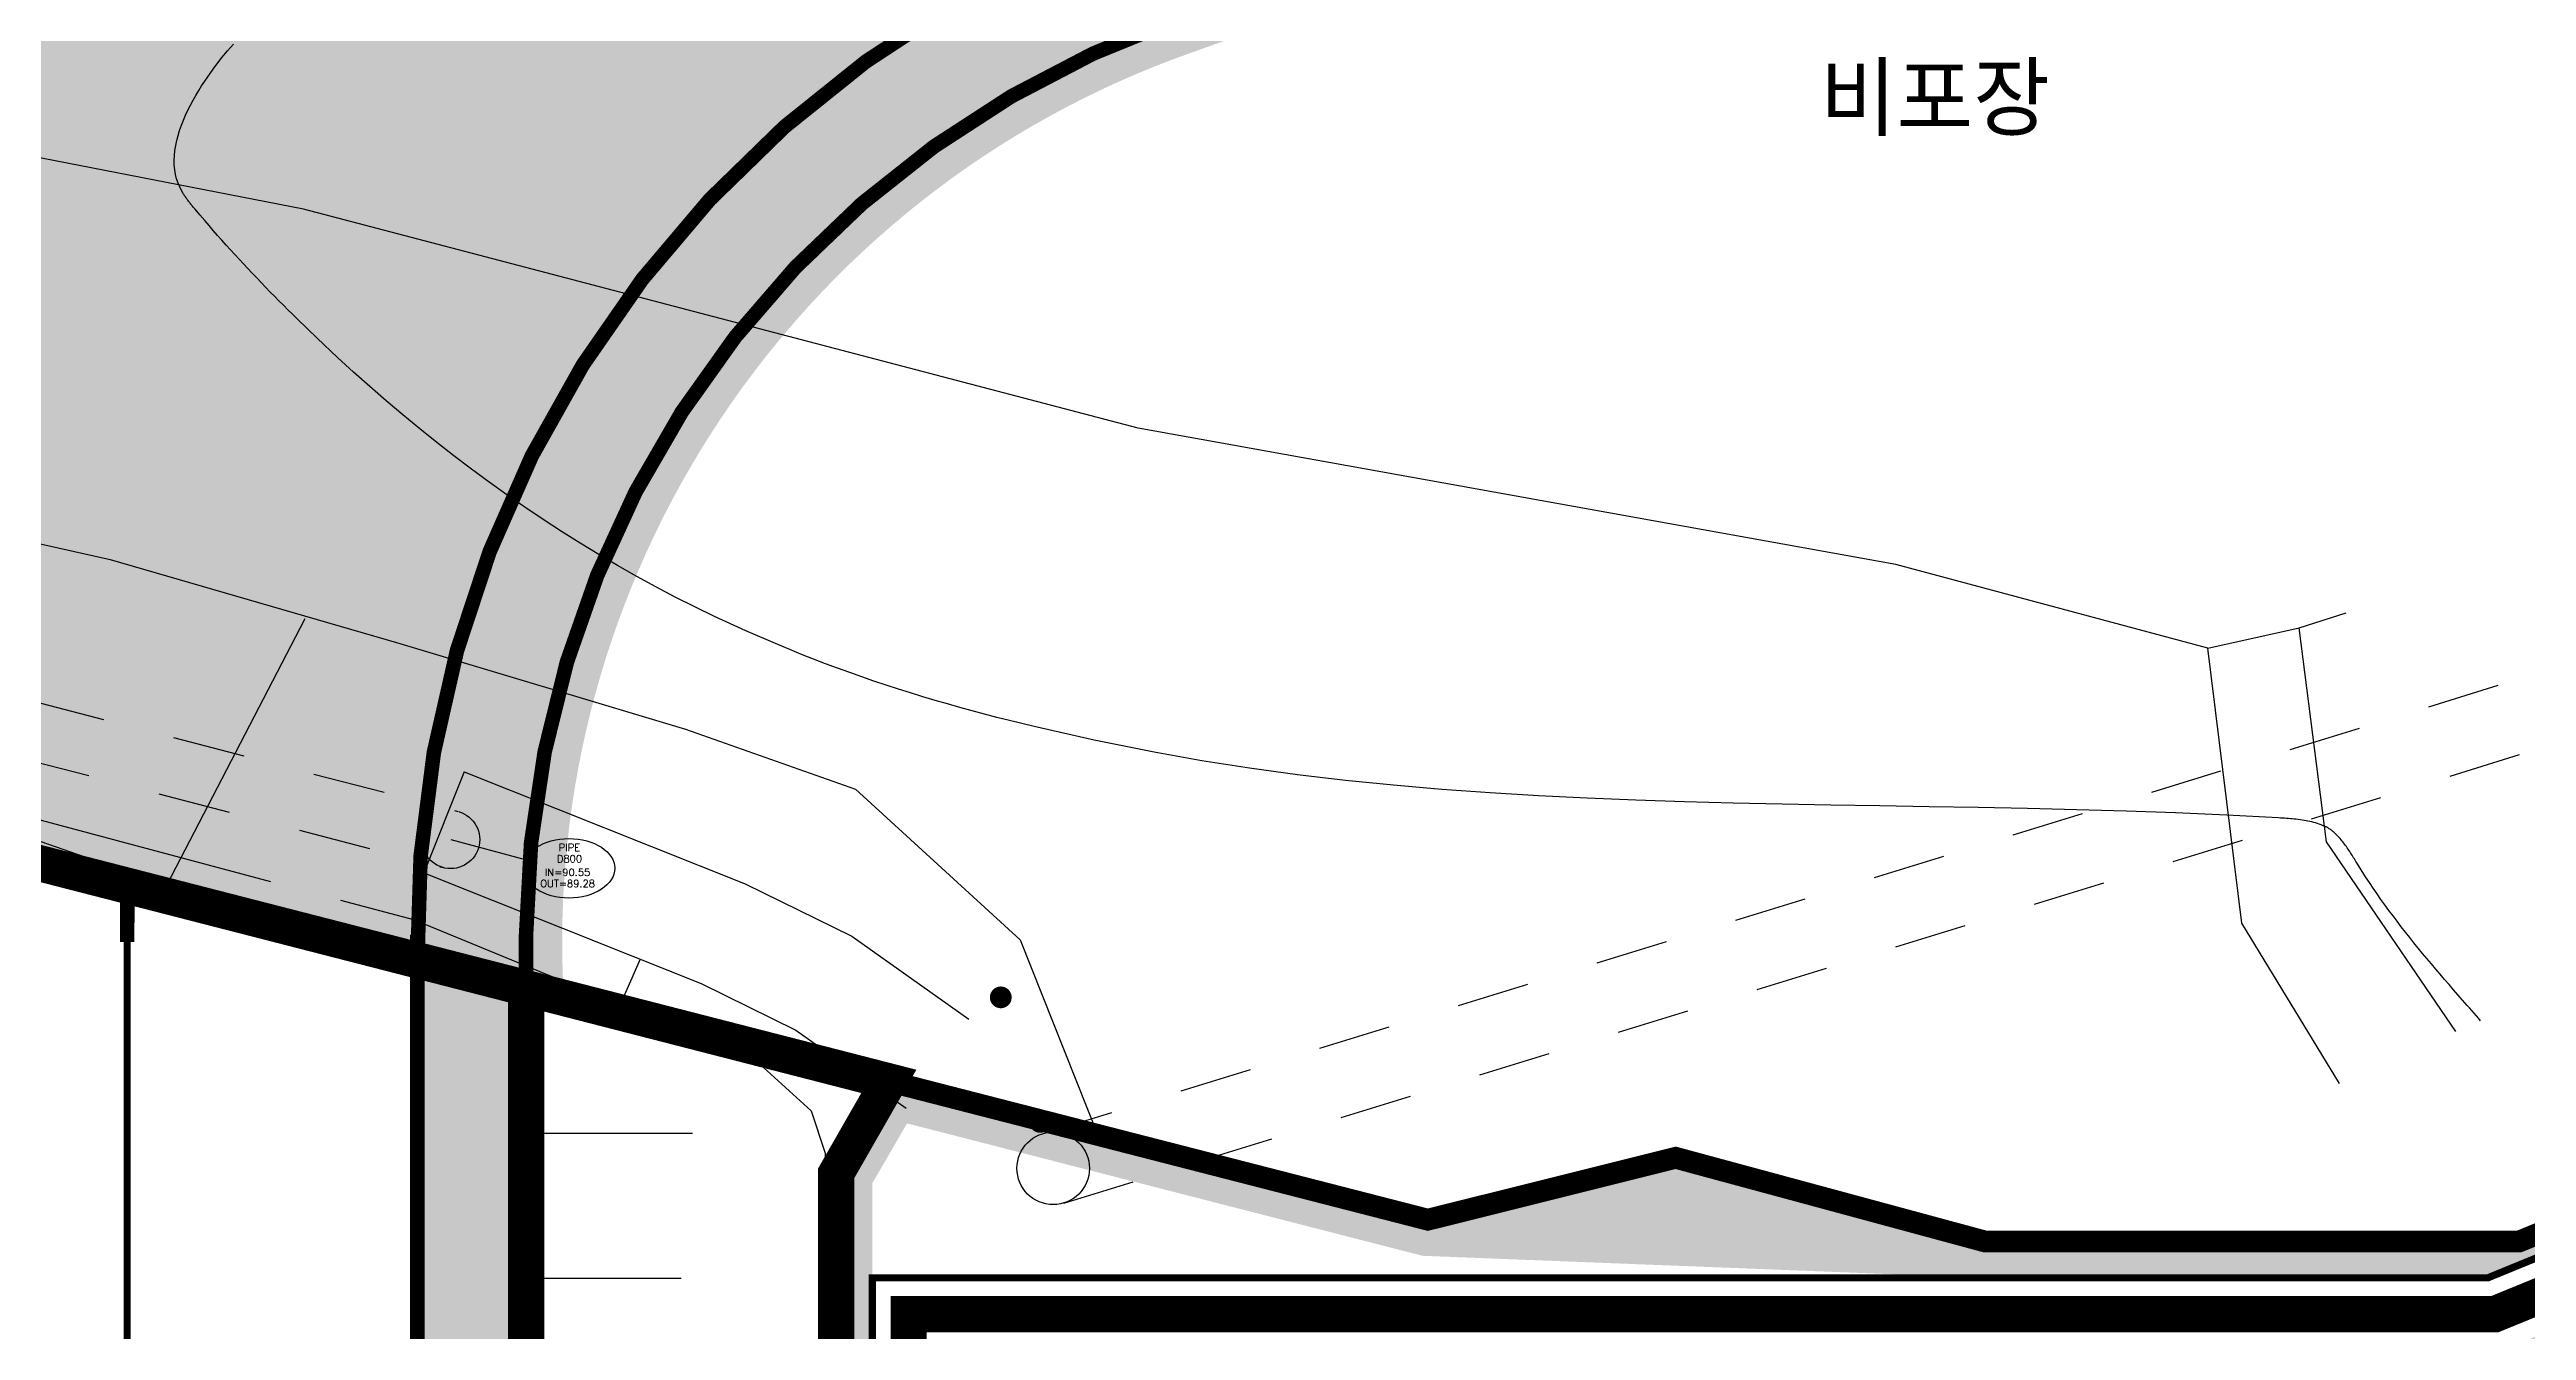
# Model space of a CAD drawing. Header units: inches. Extents: x 12 to 405, y 13 to 268.
# Drawn here: x 105.34 to 139.49, y 222.51 to 240.17 of the extents above; entities that cross this region are included whole.
import ezdxf
from ezdxf.enums import TextEntityAlignment as Align

# ---------------------------------------------------------------- set-up
doc = ezdxf.new("R2010")
doc.units = ezdxf.units.IN
doc.header["$MEASUREMENT"] = 0
for name, pattern in [('AD0023', [6, 5, -1]), ('CENTER', [2, 1.25, -0.25, 0.25, -0.25]), ('HIDDEN', [2, 1, -1]), ('PHANTOM2', [12.5, 10, -0.5, 0.5, -0.5, 0.5, -0.5])]:
    doc.linetypes.add(name, pattern=pattern)
for name, color, linetype in [('-0', 7, 'Continuous'), ('1-5CON', 30, 'Continuous'), ('1-ROAD', 1, 'Continuous'), ('1-TEXT', 7, 'Continuous'), ('1-U형측구', 7, 'Continuous'), ('1-구조물상세', 7, 'Continuous'), ('1-배수관', 134, 'HIDDEN'), ('1-비포장', 1, 'Continuous'), ('1-옹벽', 4, 'Continuous'), ('1-휀스', 7, 'FENCELINE1'), ('AD0023', 1, 'AD0023'), ('CE-SLOP-FILL', 1, 'Continuous'), ('DA001', 3, 'Continuous'), ('LSMD_CONT_LDREG_41500', 1, 'Continuous'), ('가구1', 5, 'Continuous'), ('건축계획', 7, 'Continuous'), ('도로해치', 253, 'Continuous'), ('사업부지', 7, 'Continuous'), ('성토옹벽', 6, 'Continuous'), ('솔리드', 7, 'PHANTOM2')]:
    doc.layers.add(name, color=color, linetype=linetype)
doc.styles.add('ghs', font='romans.shx', dxfattribs={"bigfont": 'ghs.shx'})
doc.linetypes.add('FENCELINE1', pattern='A,0.25,-0.1,[133,ltypeshp.shx,S=0.1,R=0,X=-0.1,Y=0],-0.1,1', length=1.45)

# ---------------------------------------------------------------- blocks, each defined once
blk = doc.blocks.new('사면')
at = {"layer": 'CE-SLOP-FILL', "color": 8}
for p, q in [((298615.1735231939, 360314.5210822361), (298617.4698092385, 360314.5210759303)), ((298615.1735177018, 360312.5210822361), (298617.310812007, 360312.5210763669))]:
    blk.add_line(p, q, dxfattribs=at)
at = {"layer": '가구1', "color": 8, "ltscale": 3}
blk.add_lwpolyline([(298615.173528686, 360316.5210822361), (298615.173504376, 360307.6683904797), (298615.173504376, 360300.3566508733, 0.2213497797253906), (298618.91366314, 360292.3220664743, -0.2213497797352663), (298619.4479715349, 360291.174268703)], format="xyb", dxfattribs=at)
at = {"layer": '가구1', "color": 8, "ltscale": 3, "flags": 128}
blk.add_lwpolyline([(298619.4478098827, 360291.1742687052), (298619.4481263777, 360313.9660454968), (298620.1751263776, 360315.2350454961), (298615.1735286818, 360316.5195574158)], dxfattribs=at)

msp = doc.modelspace()

# ---------------------------------------------------------------- hatches: boundary and pattern name
at = {"layer": '사업부지', "linetype": 'Continuous'}
h = msp.add_hatch(dxfattribs=at)
h.set_pattern_fill('AR-HBONE', color=8, scale=0.1, style=0)
h.set_pattern_definition([(45, (-264158.8776523283, -408058.6986066158), (0, 0.565685424949238), [1.200000000000001, -0.4000000000000004]), (135, (-264158.5948096177, -408058.4157639033), (0, 0.565685424949238), [1.2, -0.4])])
edge = h.paths.add_edge_path()
edge.add_arc((45.47571860635639, 388.575754541044), 167.8763729078396, 305.04704411984983, 307.70786931805213, ccw=False)
edge.add_arc((89.56666477406384, 329.0584846661211), 93.85116634003488, 299.4516781452446, 303.87560990241093, ccw=False)
edge.add_arc((89.566664788965, 329.0584846065165), 93.85116628061864, 295.5043352587089, 299.45167815493414, ccw=False)
edge.add_arc((89.566664788965, 329.0584845860274), 93.85116626187155, 289.50436403232584, 295.5043352643316, ccw=False)
edge.add_arc((125.4089279361999, 227.8675508397416), 13.50000000372458, 109.504364028656, 179.5711671861231)
edge.add_line((111.909306038264, 227.9685912477569), (111.9092797079122, 218.3802172737912))
edge.add_line((111.9092797079122, 218.3802172737912), (111.9092797079122, 211.0684776679398))
edge.add_arc((122.4092797079122, 211.0684776707337), 10.5, 180, 229.9246559549909)
edge.add_arc((114.6837468781507, 201.8860954875843), 1.500000001419938, 3.9239267835000646e-07, 49.92465644921782, ccw=False)
edge.add_line((116.1837468781507, 201.8860954968975), (116.1837468781507, 200.8096891996236))
edge.add_arc((122.4092797079122, 211.0684776781843), 12.00000000259576, 180.0000000489142, 238.74858291482678, ccw=False)
edge.add_line((110.4092797079122, 211.0684776679398), (110.4092797079122, 227.9702817705245))
edge.add_line((110.4092797079122, 227.9702817705245), (110.4110088982618, 227.6177016683639))
edge.add_arc((125.4089279361999, 227.8675508434669), 15.00000000262144, 109.5043640337733, 180.9543976849643, ccw=False)
edge.add_arc((89.566664788965, 329.0584846605332), 92.35116633281284, 289.5043640166975, 295.5043352487222)
edge.add_arc((89.566664788965, 329.0584845897527), 92.35116626892258, 295.5043352676297, 299.451678163788)
edge.add_arc((89.566664788965, 329.0584845199035), 92.35116620876262, 299.4516781848099, 303.8661131559016)
edge.add_arc((45.47571860635639, 388.5757547692181), 166.3763730910781, 305.0523343342352, 305.9903592438725)
edge.add_arc((45.47645178819062, 388.5747266859532), 166.375110389872, 305.990363001407, 306.3711597208951)
edge.add_arc((147.6972473748958, 249.7795984000684), 6.00000001322138, 85.62546798903583, 126.37116155438889, ccw=False)
at = {"layer": '솔리드'}
h = msp.add_hatch(color=253, dxfattribs=at)
edge = h.paths.add_edge_path()
edge.add_line((67.43488270426155, 268.0111741536082), (58.95204058671357, 268.0111741508142))
edge.add_line((58.95204058671357, 268.0111741508142), (60.11733466768624, 261.6079829186917))
edge.add_line((60.11733466768624, 261.6079829186917), (60.31267868364216, 261.0003525987984))
edge.add_line((60.31267868364216, 261.0003525987984), (60.32436715448262, 259.2592947548972))
edge.add_line((60.32436715448262, 259.2592947548972), (60.05838117385269, 257.2175271223084))
edge.add_line((60.05838117385269, 257.2175271223084), (59.66423933589817, 255.5406213682861))
edge.add_line((59.66423933589817, 255.5406213682861), (59.28546138489605, 254.8464798965276))
edge.add_line((59.28546138489605, 254.8464798965276), (42.5342160501516, 252.8192334268958))
edge.add_line((42.5342160501516, 252.8192334268958), (29.07645620787503, 251.2388646146999))
edge.add_line((29.07645620787503, 251.2388646146999), (25.24202898526551, 250.1706280848728))
edge.add_line((25.24202898526551, 250.1706280848728), (18.82665595794083, 248.0394096943335))
edge.add_line((18.82665595794083, 248.0394096943335), (18.82665595794083, 239.2982516671316))
edge.add_line((18.82665595794083, 239.2982516671316), (28.06282444680096, 240.3307659682603))
edge.add_line((28.06282444680096, 240.3307659682603), (29.65231983745457, 240.4594856538595))
edge.add_line((29.65231983745457, 240.4594856538595), (35.50911851609112, 240.9337778595061))
edge.add_line((35.50911851609112, 240.9337778595061), (39.73163152122856, 240.9261602462054))
edge.add_line((39.73163152122856, 240.9261602462054), (49.90405029440285, 237.157802620043))
edge.add_line((49.90405029440285, 237.157802620043), (79.93446731949211, 237.1036263323174))
edge.add_arc((79.90740664685131, 222.1036507096858), 15.00000003118771, 78.46304093438943, 89.89663578860677, ccw=False)
edge.add_line((82.90740667665364, 236.8005891973869), (82.90740667665364, 236.2457863642619))
edge.add_arc((84.90740666175247, 236.2457863614679), 2, 180, 226.7599299931512)
edge.add_line((83.53729316974045, 234.7888069451571), (83.99222560608746, 234.4847298647062))
edge.add_line((83.99222560608746, 234.4847298647062), (99.90122579419972, 230.3167298166798))
edge.add_line((99.90122579419972, 230.3167298166798), (112.4301593341863, 227.0990451025561))
edge.add_arc((125.4074066766536, 227.867843831961), 13.00000000283957, 109.50436407979521, 183.3903568226307, ccw=False)
edge.add_arc((89.5651434996164, 329.0587775549636), 94.35116625476604, 289.5043640466723, 303.8787157517178)
edge.add_arc((45.47492820406319, 388.5750187030778), 168.3751109129444, 305.0453031663802, 307.8752507476966)
edge.add_arc((147.6957261004484, 249.7798914062575), 5.999999991632645, 18.07421790772878, 78.9291071887377, ccw=False)
edge.add_arc((183.5644665398632, 261.4857410239772), 31.73053745405447, 198.0742180429171, 211.3369522482945)
edge.add_line((156.4626658299005, 244.9836379616306), (159.4520984181202, 246.8038832043082))
edge.add_arc((183.5644666590725, 261.4857407473744), 28.23053742190248, 182.3087426959179, 211.336951702403, ccw=False)
edge.add_arc((161.3519746550357, 260.5902000582562), 5.999999997156491, 126.1506389510659, 182.3087428414468, ccw=False)
edge.add_arc((202.8428806402718, 203.7989426097618), 76.33308041939395, 122.73177354833709, 126.1512910509303, ccw=False)
edge.add_line((161.5690573790109, 268.0111741536082), (140.4143898674286, 268.0111741554708))
edge.add_line((140.4143898674286, 268.0111741554708), (137.0319750347173, 265.782443833609))
edge.add_arc((89.56514354431988, 329.0587775912852), 79.10116627093758, 284.97397416578605, 306.87544963241874, ccw=False)
edge.add_arc((89.7989703902042, 346.4098606445611), 95.91831179850092, 277.1446857016844, 282.1599337332252, ccw=False)
edge.add_line((101.7288460322654, 251.2363317339466), (100.7990405001676, 251.1264182199509))
edge.add_line((100.7990405001676, 251.1264182199509), (95.24272753680111, 253.0902298521967))
edge.add_line((95.24272753680111, 253.0902298521967), (93.36165176713826, 253.3227012651757))
edge.add_line((93.36165176713826, 253.3227012651757), (75.09993943953873, 253.6143690478773))
edge.add_line((75.09993943953873, 253.6143690478773), (72.20985767627121, 257.5012929542706))
edge.add_line((72.20985767627121, 257.5012929542706), (70.75678855562569, 260.1736602364824))
edge.add_line((70.75678855562569, 260.1736602364824), (68.88922679806115, 264.3650500737847))
edge.add_line((68.88922679806115, 264.3650500737847), (67.90891091907383, 267.2487368733407))
edge.add_line((67.90891091907383, 267.2487368733407), (67.43488270426155, 268.0111741470889))
at = {"layer": '솔리드', "linetype": 'Continuous'}
h = msp.add_hatch(dxfattribs=at)
h.set_pattern_fill('CROSS', color=8, scale=3, style=0)
h.set_pattern_definition([(0, (-296693.6057638996, -354742.0370339247), (0.75, 0.75), [0.375, -1.125]), (90, (-296693.4182638996, -354742.2245339247), (-0.7499999999999999, 0.75), [0.375, -1.125])])
edge = h.paths.add_edge_path()
edge.add_line((135.721386468131, 222.2391814133287), (133.7300689980386, 221.4241814157128))
edge.add_line((133.7300689980386, 221.4241814157128), (131.2197207949705, 218.4764369361935))
edge.add_line((131.2197207949705, 218.4764369361935), (138.3254815966122, 216.6221968933958))
edge.add_arc((138.704222170147, 218.0735946947959), 1.49999999998355, 255.3748733595067, 345.3748733595068)
edge.add_line((140.1556199715471, 217.6948541212612), (141.089846719615, 221.2749686981685))
edge.add_line((141.089846719615, 221.2749686981685), (168.9645647300406, 214.0010933510628))
edge.add_line((168.9645647300406, 214.0010933510628), (168.0306386123177, 210.4221308402618))
edge.add_arc((169.4820364137179, 210.0433902668435), 1.499999999954156, 165.3748733638094, 255.3748733460374)
edge.add_line((169.1032958398339, 208.5919924655016), (169.4821544000645, 208.4918992481678))
edge.add_line((169.4821544000645, 208.4918992481678), (167.9671921059255, 202.6863080425089))
edge.add_line((167.9671921059255, 202.6863080425089), (154.3240527725195, 206.2464694337821))
edge.add_arc((153.9453121989848, 204.7950716323819), 1.49999999998355, 75.37487335950675, 165.3748733595068)
edge.add_line((152.4939143975846, 205.1738122059166), (152.2666700513566, 204.3029735171137))
edge.add_line((152.2666700513566, 204.3029735171137), (229.6745527935328, 184.1034762617917))
edge.add_line((229.6745527935328, 184.1034762617917), (232.3923772854379, 183.3952946763736))
edge.add_line((232.3923772854379, 183.3952946763736), (226.9971545921636, 190.7751397629752))
edge.add_line((226.9971545921636, 190.7751397629752), (227.8044279829247, 191.3653174248309))
edge.add_line((227.8044279829247, 191.3653174248309), (232.9894685849196, 184.2729695117002))
edge.add_line((232.9894685849196, 184.2729695117002), (251.176757040119, 179.5269459526305))
edge.add_line((251.176757040119, 179.5269459526305), (244.0569294377111, 152.2425616763201))
edge.add_line((244.0569294377111, 152.2425616763201), (244.2925573534213, 152.1810748520791))
edge.add_line((244.2925573534213, 152.1810748520791), (235.3795301610718, 118.0248463384476))
edge.add_line((235.3795301610718, 118.0248463384476), (241.5237808994481, 116.4215114186652))
edge.add_line((241.5237808994481, 116.4215114186652), (239.024093386519, 106.8422858580732))
edge.add_line((239.024093386519, 106.8422858580732), (232.8798426481427, 108.4456207779137))
edge.add_line((232.8798426481427, 108.4456207779137), (229.5974247019968, 95.86683973892536))
edge.add_line((229.5974247019968, 95.86683973892536), (225.3355701828606, 96.97896560504046))
edge.add_line((225.3355701828606, 96.97896560504046), (223.8088400572652, 91.1282780832978))
edge.add_line((223.8088400572652, 91.1282780832978), (224.3205177123656, 89.93321073056609))
edge.add_line((224.3205177123656, 89.93321073056609), (207.6296264184404, 82.78687199107549))
edge.add_line((207.6296264184404, 82.78687199107549), (197.9029318647573, 80.89225614828933))
edge.add_line((197.9029318647573, 80.89225614828933), (196.0110436248125, 80.24973714807015))
edge.add_line((196.0110436248125, 80.24973714807015), (180.5294668857589, 84.28963590606759))
edge.add_line((180.5294668857589, 84.28963590606759), (181.8395424676476, 89.31006720197797))
edge.add_line((181.8395424676476, 89.31006720197797), (181.4046306469011, 89.42355693732566))
edge.add_arc((177.9959655299665, 76.3609767368896), 13.49999997674929, 75.37487353076725, 135.1861170693452)
edge.add_arc((156.0045399559078, 98.20994023502749), 17.50000009944609, 223.5788865521241, 315.1862383782775, ccw=False)
edge.add_line((143.3270859950919, 86.14626896330333), (117.269557294878, 113.5295721201244))
edge.add_arc((138.6401239051831, 133.8654734467989), 29.5000000002327, 165.3748733599285, 223.5788823728236, ccw=False)
edge.add_line((110.0959671437506, 141.3140380595712), (119.7605279047623, 178.3502660749498))
edge.add_arc((111.5359403633977, 180.4964626582939), 8.499999999995753, 345.3748733597984, 56.78516630010513)
edge.add_line((116.1920690104364, 187.6077541037364), (116.1920690104364, 187.171181414348))
edge.add_line((116.1920690104364, 187.171181414348), (117.9410689935087, 181.3781814146921))
edge.add_line((117.9410689935087, 181.3781814146921), (116.3810689911245, 173.5291814152285))
edge.add_line((116.3810689911245, 173.5291814152285), (112.5470689997076, 166.197181414768))
edge.add_line((112.5470689997076, 166.197181414768), (105.7180689886211, 155.4601814141631))
edge.add_line((105.7180689886211, 155.4601814141631), (102.6590689882635, 143.5851814141631))
edge.add_line((102.6590689882635, 143.5851814141631), (103.156068997085, 131.0721814148844))
edge.add_line((103.156068997085, 131.0721814148844), (106.024068997742, 123.7651814139233))
edge.add_line((106.024068997742, 123.7651814139233), (119.4970689877866, 109.6021814140975))
edge.add_line((119.4970689877866, 109.6021814140975), (121.30506901592, 106.3371814126283))
edge.add_line((121.30506901592, 106.3371814126283), (125.2930689917177, 99.13518141380223))
edge.add_line((125.2930689917177, 99.13518141380223), (135.4980689895222, 88.42318141397732))
edge.add_line((135.4980689895222, 88.42318141397732), (143.5990690001402, 81.93218141481225))
edge.add_line((143.5990690001402, 81.93218141481225), (150.6230689898714, 74.86918141397359))
edge.add_line((150.6230689898714, 74.86918141397359), (152.2930689916013, 65.02718141490072))
edge.add_line((152.2930689916013, 65.02718141490072), (155.2140690103754, 63.85618141475311))
edge.add_line((155.2140690103754, 63.85618141475311), (158.4310689881443, 62.60018141382784))
edge.add_line((158.4310689881443, 62.60018141382784), (158.3550689980386, 74.5021814145282))
edge.add_line((158.3550689980386, 74.5021814145282), (160.5560689881443, 78.60918141530306))
edge.add_line((160.5560689881443, 78.60918141530306), (169.7570689931511, 80.60718141590655))
edge.add_line((169.7570689931511, 80.60718141590655), (175.5250689998268, 88.95218141285181))
edge.add_line((175.5250689998268, 88.95218141285181), (176.7910690024494, 84.80218141527325))
edge.add_line((176.7910690024494, 84.80218141527325), (174.835069002211, 78.24618141354472))
edge.add_line((174.835069002211, 78.24618141354472), (181.7630689904092, 74.04018141511074))
edge.add_line((181.7630689904092, 74.04018141511074), (181.102068991959, 70.35018141382784))
edge.add_line((181.102068991959, 70.35018141382784), (181.2980690017341, 70.20118141455055))
edge.add_line((181.2980690017341, 70.20118141455055), (237.5730689927933, 94.28518141341806))
edge.add_line((237.5730689927933, 94.28518141341806), (246.0360690072176, 115.9231814155489))
edge.add_line((246.0360690072176, 115.9231814155489), (245.3930690154431, 128.7931814147294))
edge.add_line((245.3930690154431, 128.7931814147294), (255.1140690013764, 184.4671814143792))
edge.add_line((255.1140690013764, 184.4671814143792), (247.2930689916012, 181.9591814149305))
edge.add_line((247.2930689916012, 181.9591814149305), (245.9290689991086, 183.5101814138604))
edge.add_line((245.9290689991086, 183.5101814138604), (240.2350690080549, 186.6101814146521))
edge.add_line((240.2350690080549, 186.6101814146521), (232.7250689880221, 189.3501814137696))
edge.add_line((232.7250689880221, 189.3501814137696), (225.5950689927905, 195.8901814147964))
edge.add_line((225.5950689927905, 195.8901814147964), (210.655069009261, 200.0101814150246))
edge.add_line((210.655069009261, 200.0101814150246), (190.2950689954215, 203.0201814137533))
edge.add_line((190.2950689954215, 203.0201814137533), (178.4650689974426, 202.180181412971))
edge.add_line((178.4650689974426, 202.180181412971), (177.4350689961923, 206.780181413588))
edge.add_line((177.4350689961923, 206.780181413588), (169.2950690106138, 218.5401814141794))
edge.add_line((169.2950690106138, 218.5401814141794), (150.1150689885019, 228.1301814150199))
edge.add_line((150.1150689885019, 228.1301814150199), (139.3863879575858, 223.7391814133287))
edge.add_line((139.3863879575858, 223.7391814133287), (132.0260690018533, 223.7391814133287))
edge.add_line((132.0260690018533, 223.7391814133287), (127.7590689972042, 224.8931814143568))
edge.add_line((127.7590689972042, 224.8931814143568), (124.3420690014957, 224.0401814151689))
edge.add_line((124.3420690014957, 224.0401814151689), (116.919069008529, 225.9461814146623))
edge.add_line((116.919069008529, 225.9461814146623), (116.1920690104364, 224.6771814143419))
edge.add_line((116.1920690104364, 224.6771814143419), (116.1920690104364, 203.0686903968588))
edge.add_line((116.1920690104364, 203.0686903968588), (116.1920690104364, 202.5171354952752))
edge.add_line((116.1920690104364, 202.5171354952752), (116.6839017161167, 202.5171354952752))
edge.add_line((116.6839017161167, 202.5171354952752), (116.6839017161167, 224.5434371447907))
edge.add_line((116.6839017161167, 224.5434371447907), (117.1616635776938, 225.3676709587005))
edge.add_line((117.1616635776938, 225.3676709587005), (124.2692918714367, 223.5426487928623))
edge.add_line((124.2692918714367, 223.5426487928623), (132.0162796791758, 223.2391814133287))
edge.add_line((132.0162796791758, 223.2391814133287), (138.9567083096247, 223.2391814133287))
edge.add_line((138.9567083096247, 223.2391814133287), (150.1026683259172, 227.8009524621436))
edge.add_line((150.1026683259172, 227.8009524621436), (169.0920877630472, 218.3062618271349))
edge.add_line((169.0920877630472, 218.3062618271349), (176.6954660028916, 207.3139288281807))
edge.add_line((176.6954660028916, 207.3139288281807), (175.8730393352801, 206.7450576860126))
edge.add_line((175.8730393352801, 206.7450576860126), (168.4155289890825, 217.5265069948643))
edge.add_line((168.4155289890825, 217.5265069948643), (150.0614032061187, 226.703551441328))
edge.add_line((150.0614032061187, 226.703551441328), (139.1534270502509, 222.2391814133287))
edge.add_line((139.1534270502509, 222.2391814133287), (135.721386468131, 222.2391814133287))

# ---------------------------------------------------------------- linework, layer by layer
for p, q in [((138.9567083096247, 223.2391814133287, -23.50400000000002), (116.6839017161167, 223.2391814133287, -23.50400000000002)), ((139.0550676799378, 222.7391814133287, -23.50400000000002), (117.1839017161167, 222.7391814133287, -23.50400000000002))]:
    msp.add_line(p, q)
at = {"linetype": 'Continuous', "elevation": -23.50400000000002}
msp.add_lwpolyline([(111.0559018166734, 230.2130867865187), (110.5006762953474, 228.8196289873001)], dxfattribs=at)
at = {"elevation": -23.50400000000002, "flags": 128}
msp.add_lwpolyline([(150.082035766018, 227.2522519517358), (139.0550676799378, 222.7391814133287)], dxfattribs=at)
at = {"layer": '1-5CON', "color": 8, "linetype": 'Continuous', "elevation": 66.49599999999998}
msp.add_lwpolyline([(138.8570012660696, 226.7830297377211), (138.8298661770298, 226.8130081936968), (138.7974649282171, 226.8491544945416), (138.7652110518886, 226.8854385724542), (138.7330788435413, 226.9218395574269), (138.7010426582767, 226.9583365757269), (138.669076806493, 226.9949087564153), (138.5755510838701, 227.102220139305), (138.4821878137066, 227.2098183844489), (138.4207967432214, 227.2808394868177), (138.3595479937269, 227.3520306039852), (138.2984774621202, 227.4234145114449), (138.2376211049034, 227.4950139818964), (138.1770148338749, 227.5668517945585), (138.1166945757343, 227.6389507239935), (138.0566962124778, 227.7113335447636), (137.9970557453109, 227.7840230351565), (137.9378090264274, 227.8570419688028), (137.8789920272304, 227.9304131211964), (137.8206406297161, 228.0041592696932), (137.7627908052875, 228.0783031907183), (137.7054784359409, 228.1528676579026), (137.6487394930793, 228.2278754504648), (137.5926098288967, 228.3033493383107), (137.5371254296972, 228.3793121015904), (137.4823221923782, 228.4557865157974), (137.4282360585405, 228.5327953564254), (137.3749029548837, 228.6103613980365), (137.3223587485029, 228.688507417987), (137.2706394406034, 228.7672561927018), (137.2088448168709, 228.8636982914311), (137.1483740271999, 228.961097480568), (137.1376976730301, 228.9783524850634), (137.1270307065918, 228.9956131650385), (137.1163571091367, 229.0128673723218), (137.1056608172132, 229.0301029568789), (137.0949258269741, 229.0473077714694), (137.0841361047699, 229.0644696614024), (137.0732756169512, 229.081576483163), (137.0623283298685, 229.0986160829914), (137.0512781800701, 229.1155763145787), (137.04010917861, 229.1324450250966), (137.0288052769376, 229.1492100645107), (137.0173504265024, 229.1658592865122), (137.0057285787536, 229.1823805382726), (136.9939237596466, 229.198761673483), (136.9819198759271, 229.214990542109), (136.9697009386493, 229.2310549913225), (136.9572508843614, 229.2469428720203), (136.9445537092163, 229.2626420388249), (136.9315933497621, 229.2781403379765), (136.9183537723495, 229.2934256240976), (136.9048189731313, 229.3084857434285), (136.8861797364427, 229.3284398222593), (136.866947373934, 229.3479418250051), (136.8619613559915, 229.3529231947166), (136.8569337936117, 229.3578671587882), (136.8518636437132, 229.3627699639899), (136.8467497440054, 229.3676278515038), (136.8415909321977, 229.372437065306), (136.8363861056043, 229.3771938503039), (136.8311341466381, 229.3818944551301), (136.8258338334037, 229.3865351209668), (136.8204841377212, 229.3911120908585), (136.8150838674976, 229.3956216134382), (136.809631920047, 229.4000599289564), (136.8041271330787, 229.4044232851145), (136.7985683890058, 229.4087079268199), (136.79295455534, 229.4129100961861), (136.7872844846918, 229.4170260390517), (136.7815570743753, 229.4210519993928), (136.7757711471988, 229.4249842230481), (136.7699256153776, 229.4288189530623), (136.764019316621, 229.4325524343428), (136.7580511035396, 229.4361809108657), (136.7520198883487, 229.4397006294009), (136.7437459142877, 229.4443256033835), (136.7353516580536, 229.4487363405776), (136.7331333817913, 229.4498832345259), (136.730907342024, 229.4510160478083), (136.728673836775, 229.4521351659921), (136.7264331342651, 229.4532409765077), (136.7241855325176, 229.4543338639912), (136.7219313742592, 229.4554142121476), (136.7196708532049, 229.4564824121323), (136.717404356785, 229.4575388448563), (136.7151321085169, 229.4585838986811), (136.7128544213249, 229.4596179601056), (136.7105715932323, 229.4606414137659), (136.7082839073612, 229.4616546461609), (136.7059916766359, 229.4626580419269), (136.7036951245739, 229.4636519903568), (136.701394608803, 229.464636874224), (136.6990903975441, 229.4656130800274), (136.6967827739193, 229.466580991472), (136.6944720508529, 229.4675410025072), (136.692158496566, 229.4684934903187), (136.6898423941805, 229.4694388441992), (136.6875240566208, 229.4703774497164), (136.6599842967464, 229.4814423050982), (136.6322100223972, 229.4916652709496), (136.6065877290441, 229.5003511550156), (136.5807859363033, 229.5083915002895), (136.5548132868482, 229.515816548678), (136.5286783041431, 229.5226565290493), (136.5023896457626, 229.5289416767907), (136.4759559096767, 229.5347022300837), (136.4493856640531, 229.5399684187275), (136.4226875068618, 229.5447704799724), (136.3958700360729, 229.5491386464116), (136.3689418794586, 229.5531031534326), (136.3419116051866, 229.5566942354915), (136.3147878261282, 229.5599421251816), (136.2875791402532, 229.5628770606843), (136.2602941157295, 229.565529274593), (136.2329413803293, 229.5679289995012), (136.2055295469238, 229.5701064707962), (136.1780671389772, 229.5720919229341), (136.1505628438665, 229.5739155931649), (136.1230252148582, 229.5756077131507), (136.0954628350212, 229.5771985173476), (136.0678842874242, 229.5787182402116), (135.3580306829883, 229.6167731972662), (134.6488770605995, 229.6478013655421), (133.9679763676597, 229.6720970290032), (133.2878172161056, 229.6918305510906), (132.6084470363332, 229.7079664858309), (131.9299133034422, 229.7214693900448), (131.2522634180261, 229.7333038205531), (130.5755448998882, 229.7444343323139), (129.899805134721, 229.7558254793537), (129.2250916274263, 229.7684418212873), (128.5514517934992, 229.7832479121414), (127.8789331080391, 229.8012083059427), (127.2075830163433, 229.8232875632373), (126.5374489339067, 229.8504502352578), (125.8685783656313, 229.8836608825502), (125.2010187121107, 229.92388405821), (124.5348174484445, 229.9720843181265), (123.8700220348312, 230.0292262200517), (123.206679916568, 230.0962743180123), (122.544838538952, 230.1741931678978), (121.8845453323795, 230.2639473283914), (121.2258478017523, 230.3665013544512), (120.5687933327629, 230.4828197982413), (119.7411211939527, 230.6483222011727), (118.9162210585548, 230.8388552682725), (118.7446342768146, 230.8796315908683), (118.5732160272075, 230.9215437805531), (118.4019905390217, 230.9646173425269), (118.2309820266439, 231.0088777903718), (118.0602146746589, 231.054350633013), (117.889712727256, 231.1010613831011), (117.7195003541185, 231.1490355439735), (117.5496017845346, 231.1982986301434), (117.3800411881878, 231.2488761514676), (117.2108428241684, 231.3007936150086), (117.0420308770611, 231.3540765343485), (116.8736295463516, 231.4087504184124), (116.7056630315258, 231.4648407733318), (116.5381555320694, 231.5223731126887), (116.3711313070728, 231.5813729472709), (116.2046145262195, 231.6418657850725), (116.038629359193, 231.7038771350187), (115.8732000799848, 231.7674325097603), (115.7083508433773, 231.8325574182224), (115.5441058935596, 231.8992773683992), (115.3804894449188, 231.9676178710786), (114.9412722053005, 232.1562444770959), (114.5069719018413, 232.3570134060708), (114.235807067342, 232.4879852224392), (113.9666891606523, 232.6235428255302), (113.6996690543367, 232.7635773549107), (113.4347976060583, 232.9079799510789), (113.1721257032825, 233.0566417517391), (112.9117042930795, 233.2094539011148), (112.6535841735079, 233.3663075331849), (112.3978162767364, 233.527093792173), (112.1444514753296, 233.6917038139206), (111.8935406567527, 233.8600287435827), (111.645134663768, 234.0319597151381), (111.3992844583465, 234.2073878709477), (111.1560408683492, 234.3862043515098), (110.9154547961427, 234.5683002935973), (110.6775770993902, 234.7535668377084), (110.4424586953594, 234.9418951280666), (110.2101504566147, 235.1331762977195), (109.9807032855226, 235.3273014908907), (109.7541680099441, 235.5241618462157), (109.5305955769493, 235.7236485032615), (109.3100368143989, 235.9256525997323), (109.0282726647331, 236.1904696392146), (108.7517372878267, 236.4591463588429), (108.6889264049007, 236.520642435017), (108.6263763071968, 236.5823603531596), (108.564081362076, 236.6443106269714), (108.5020359219982, 236.7065037720156), (108.440234399028, 236.7689502982673), (108.3786710860206, 236.8316607222212), (108.3173404099418, 236.8946455547837), (108.2562367381527, 236.957915311518), (108.195354423113, 237.0214805061248), (108.1346878023817, 237.0853516513732), (108.0742313029243, 237.1495392591012), (108.0139792473985, 237.2140538467345), (107.9539260627701, 237.2789059261111), (107.8940659971906, 237.3441060109315), (107.8343935372307, 237.4096646148962), (107.77490303535, 237.4755922498432), (107.715588784404, 237.541899432267), (107.6564452262594, 237.6085966740054), (107.5974666835739, 237.6756944887591), (107.5386475386097, 237.7432033902285), (107.4799821885301, 237.8111338930455), (107.4128659876062, 237.8895422479388), (107.3459372432901, 237.968532875019), (107.3373741568996, 237.9786652455357), (107.3288317533209, 237.9888121111569), (107.3203188391401, 237.9989759464067), (107.3118441911413, 238.0091592174274), (107.3034166308119, 238.019364395949), (107.2950449498369, 238.0295939499763), (107.2867379697038, 238.0398503531021), (107.2785044522955, 238.0501360723999), (107.2703532638027, 238.0604535795999), (107.2622931065036, 238.0708053408441), (107.2543328614904, 238.0811938297254), (107.2464813055469, 238.0916215151799), (107.2387472750618, 238.102090867075), (107.2311395021154, 238.1126043524844), (107.2236667932941, 238.1231644450006), (107.2163380147888, 238.1337736144912), (107.2091619135811, 238.1444343252358), (107.2021473260595, 238.155149056415), (107.1953030290081, 238.1659202695143), (107.1886378439142, 238.1767504381266), (107.182160562463, 238.187642031188), (107.1431523622944, 238.2556855295104), (107.1120714755727, 238.3262890594331), (107.0913634808733, 238.3871835775924), (107.0758127035572, 238.4495933808637), (107.0652077110483, 238.5133750977245), (107.0593370260669, 238.5783853594464), (107.057989216037, 238.6444807861251), (107.0609528632833, 238.711518011826), (107.0680165054275, 238.7793536640954), (107.0789687247945, 238.8478443676856), (107.0935980739071, 238.9168467510742), (107.1116931052877, 238.9862174427387), (107.1330423267557, 239.0558130720881), (107.1574343802406, 239.1254902638746), (107.1846577586605, 239.1951056493697), (107.2145010890438, 239.2645158533257), (107.2467528643085, 239.3335775042203), (107.2812016667797, 239.402147230531), (107.3176360638811, 239.4700816588727), (107.3558445932342, 239.537237417723), (107.3956158669664, 239.6034711355594), (107.4367383630945, 239.6686394389969), (107.4790006937458, 239.7325989583758), (107.5950537683441, 239.9008244544518), (107.7162831338121, 240.0582523269829), (107.794354504533, 240.1530200530094), (107.8743038835003, 240.2439014369872)], dxfattribs=at)
at = {"layer": '1-ROAD', "elevation": -23.50400000000002}
for points in [[(136.9093265743925, 225.9168784179044), (135.5629017861559, 228.1268722208467), (135.0959017636253, 231.9168722218153), (130.7959017666055, 233.0718722220761), (120.346901780553, 234.9508722227317), (108.842901787348, 237.9708722213534), (103.0059017749502, 239.1048722218973), (102.3989017816259, 242.7548722213385)], [(82.37790176887052, 241.7018722219643), (86.82290177661912, 239.1388722228137), (98.99990176279084, 234.7478722220537), (106.1769017638637, 233.1408722222102), (110.1209017695858, 231.9948722206307), (114.1079018028452, 230.7998722221953), (116.4489017786457, 229.9748722229403), (118.7229017825796, 227.8988722216588), (119.7906378271057, 225.2074438900006)], [(135.0959017636253, 231.9168722218153), (136.3569018008186, 232.1988722214726), (137.0029017688705, 232.4068722220388)], [(138.5165477456524, 226.6321976825845), (136.7299017818643, 229.2508722216141), (136.3569018008186, 232.1988722214726)]]:
    msp.add_lwpolyline(points, dxfattribs=at)
at = {"layer": '1-U형측구', "elevation": -23.50400000000002}
for points in [[(111.0559017868711, 230.2128722209734), (114.9309017868711, 228.6688722212118), (116.3989017667247, 227.9468722220761), (118.0159017654134, 226.8048722220835)], [(110.5006762655451, 228.8194144236174), (114.3213625313713, 227.2970558189106), (115.6304638894273, 226.6532062439499), (117.1505795033647, 225.5796304557723)]]:
    msp.add_lwpolyline(points, dxfattribs=at)
at = {"layer": '1-구조물상세', "linetype": 'Continuous'}
msp.add_line((113.4835701795294, 227.6308755295602, -109.4066817376595), (113.1669000150634, 226.9084080102173, -109.4066817376595), dxfattribs=at)
at = {"layer": '1-구조물상세', "linetype": 'Continuous', "elevation": -23.50400000000002}
msp.add_lwpolyline([(110.8709017695858, 229.279872221711), (111.8970714123918, 229.0032239154232)], dxfattribs=at)
at = {"layer": '1-구조물상세', "linetype": 'Continuous'}
msp.add_ellipse((112.5009896220638, 228.8840585377318, -109.4066817376595), major_axis=(-0.6311817647027782, 0), ratio=0.6493933918960952, dxfattribs=at)
at = {"layer": '1-배수관'}
for p, q in [((119.0297528566791, 225.2257291021076, -109.4066817376595), (153.2447528751566, 235.7617291005579, -109.4066817376595)), ((119.3240506859495, 224.2700153429312, -109.4066817376595), (153.5390506895258, 234.8060153413815, -109.4066817376595)), ((93.4983896674587, 234.202044252145, -109.4066817376595), (110.9713897021486, 229.667044251996, -109.4066817376595)), ((93.29741386193768, 233.4277001906437, -109.4066817376595), (110.7704138668253, 228.8927001904947, -109.4066817376595))]:
    msp.add_line(p, q, dxfattribs=at)
msp.add_circle((110.8709017695858, 229.279872221711, -109.4066817376595), 0.4000000000132014, dxfattribs=at)
at = {"layer": '1-배수관', "linetype": 'Continuous'}
msp.add_circle((119.1769017638637, 224.7478722220537, -109.4066817376595), 0.4999999999985583, dxfattribs=at)
at = {"layer": '1-비포장', "elevation": -23.50400000000002}
msp.add_lwpolyline([(108.8599017621948, 232.3248722216365), (106.8893578561022, 228.5206083942455)], dxfattribs=at)
at = {"layer": '1-옹벽', "linetype": 'Continuous', "const_width": 0.15, "elevation": -23.50400000000002}
for points in [[(118.3790929527952, 227.104857615034, 1), (118.5290929587557, 227.104857615034, 1)], [(118.9209207208826, 225.3883429242549, 1), (119.0709207119419, 225.3883429242549, 1)]]:
    msp.add_lwpolyline(points, format="xyb", close=True, dxfattribs=at)
at = {"layer": '1-휀스', "elevation": -23.50400000000002}
msp.add_lwpolyline([(116.434901765175, 224.877872221942), (116.1839055182411, 224.951228154662)], dxfattribs=at)
at = {"layer": 'AD0023', "color": 8, "elevation": -23.50400000000002, "flags": 128}
msp.add_lwpolyline([(74.87765975911157, 238.478177542637), (80.53324534613625, 235.8049843505275), (91.88814534861581, 233.0331843512383), (98.21594535429017, 231.4210843526077), (110.3572453470899, 228.1771843515587), (115.0834453465416, 226.231384350757), (115.8395453454925, 225.5389843525616), (116.0329453708603, 224.9573843514797), (116.0322328569366, 224.4133443542075)], dxfattribs=at)
at = {"layer": 'DA001', "color": 8, "elevation": -23.50400000000002, "flags": 128}
msp.add_lwpolyline([(100.8707306297495, 230.0221482001496), (101.1845453592016, 230.1755843505514), (101.7742453427984, 230.1926843522367), (102.5734453709795, 230.1730843520043), (108.5751815201713, 228.0878691904497)], dxfattribs=at)
at = {"layer": 'LSMD_CONT_LDREG_41500', "color": 1, "linetype": 'Continuous', "const_width": 0.3, "elevation": -23.50400000000002, "flags": 128}
msp.add_lwpolyline([(210.6550690099594, 200.0101814149082), (190.2950689956543, 203.0201814137533), (178.4650689974426, 202.180181412971), (177.4350689962505, 206.7801814135298), (169.2950690105556, 218.5401814142376), (150.1150689885019, 228.1301814150199), (139.3863879575858, 223.7391814133287), (132.0260690018533, 223.7391814133287), (127.7590689972042, 224.8931814143568), (124.3420690014957, 224.0401814151689), (116.919069008529, 225.9461814146623), (116.1920690104364, 224.6771814143419), (116.1920690104364, 203.0686903968588), (116.1920690104364, 194.0401814142376), (116.1920690104364, 187.1711814142898), (117.9410689935087, 181.3781814146921), (116.3810689911245, 173.5291814152285), (112.5470689997076, 166.1971814148262), (105.7180689886211, 155.4601814141631), (102.6590689882635, 143.5851814141631)], dxfattribs=at)
at = {"layer": '가구1', "color": 8, "linetype": 'CENTER', "ltscale": 3, "const_width": 0.5, "elevation": -109.4066817376595, "flags": 128}
msp.add_lwpolyline([(281.1495063939129, 34.49830077036927), (264.0189017095601, 30.08587229165892), (260.2619017102753, 28.53187229025821), (253.5319017210041, 35.29187229096601), (214.5569017120634, 31.32387229155461), (197.7969017216002, 41.11487228989313), (191.0819017180239, 48.60187229055623), (184.1889017113482, 53.98787229049663), (177.0399017372167, 57.09487229127149), (165.844901714567, 59.60787229060838), (158.4229017236269, 62.60087229039232), (155.2059017159975, 63.85687229137579), (152.2849017121828, 65.0278722914652), (150.6149017252958, 74.86987229164401), (143.5909017213619, 81.93287229079465), (135.4899017252958, 88.42387229118208), (125.2849017270839, 99.13587229054133), (121.2969017216003, 106.3378722901241), (119.4889017381704, 109.6028722897888), (106.0159017183817, 123.7658722913609), (103.1479017176664, 131.072872292322), (102.6509017237461, 143.5858722916589), (105.7099017092025, 155.4608722916589), (112.538901720289, 166.197872292322), (116.3729017266071, 173.5298722908617), (117.9329017140901, 181.3788722912566), (116.1839017161167, 187.1718722899229), (116.1834762581623, 194.0388186667831), (116.1839017161167, 224.6778722918377), (116.9109017142093, 225.9468722912268), (99.90290171289803, 230.3148722900794), (83.99390171850087, 234.4828722915397), (82.90890171015621, 235.2078722911672), (82.90890171015621, 166.7748722900421), (74.68290171409012, 167.1618722901464), (43.67690171683194, 45.23687229033271), (42.68755698585869, 43.15584192711572), (34.18974329913021, 25.28117417551289)], dxfattribs=at)
at = {"layer": '가구1', "color": 8, "linetype": 'CENTER', "ltscale": 3, "const_width": 0.5, "elevation": -109.4066817376595}
msp.add_lwpolyline([(111.9093040266073, 227.232909031284), (111.9092797079122, 218.3802172737912), (111.9092797079122, 211.0684776679398, 0.2213497797253906), (115.6494384744203, 203.033893268627, -0.2213497797352663), (116.1837468781507, 201.8860954968975)], format="xyb", dxfattribs=at)
at = {"layer": '건축계획', "color": 8, "linetype": 'ByBlock', "const_width": 0.2, "elevation": -109.4066817376595, "flags": 128}
msp.add_lwpolyline([(106.4089279361999, 228.6442071237386), (106.4089279361999, 227.8677654099436)], dxfattribs=at)
msp.add_lwpolyline([(106.4246347882784, 228.6401732834772, 0.0101664132382677), (106.4089279361999, 227.8677654099436)], format="xyb", dxfattribs=at)
at = {"layer": '도로해치', "color": 8, "elevation": -109.4066817376595, "flags": 128}
for points in [[(82.90892792129875, 183.4237232730509, -1.04096640557e-05), (82.90892792129875, 183.423785731268), (82.90892792129875, 183.423785731268), (82.90892792129875, 183.423785731268), (82.90890171015621, 183.423785731268), (82.90890171015621, 190.5137072634668), (82.9028478899038, 190.5120809050993, -0.3781103823446915), (84.21610789382817, 192.0004115729378, 0.3781103823529844), (93.40892793619992, 202.4187262403564), (93.40892793619992, 222.103572321196, 0.2672132079653882), (86.69102129722, 233.7763273288281), (99.90272066378952, 230.3149933014781), (111.9093040266073, 227.2314587282733), (111.9092797079122, 218.3804318393366), (111.9092797079122, 211.0686922316224, 0.2213497797253906), (115.6494384744203, 203.0341078351037, -0.2213497797149131), (116.1837468781507, 201.8863100615115), (116.1837468781507, 200.8099037642376), (116.1837206670082, 200.8099077149079), (116.1837206670082, 189.340305282806), (116.1837468781507, 189.3403426633001)], [(99.90272066378952, 230.3147787377955), (111.9093040266073, 227.2312441617967), (111.9092797079122, 218.3802172737912), (111.9092797079122, 211.0684776679398, 0.2213497797253906), (115.6494384744203, 203.033893268627, -0.2213497797149131), (116.1837468781507, 201.8860954968975), (116.1837468781507, 200.8096891996236), (116.1837206670082, 200.8096931493626), (116.1837206670082, 189.3400907172606), (116.1837468781507, 189.3401280977548, -0.4142135623730951), (114.6837468781507, 187.8401280977548), (113.8902429976499, 187.8401280977548, 0.3381239100097033), (109.5491859205997, 184.5255492721469), (98.91568081462742, 145.5852521844924, 0.2413826037789644)]]:
    msp.add_lwpolyline(points, format="xyb", dxfattribs=at)
at = {"layer": '사업부지', "color": 8, "linetype": 'Continuous', "elevation": -109.4066817376595, "flags": 128}
msp.add_lwpolyline([(148.1549023577011, 255.7621189412446, 0.2, 0.2, -0.0116105618111562), (141.8785289862192, 251.1385880672158, 0.2, 0.2, -0.0193054416059061), (135.7122836002147, 247.3356403308705, 0.2, 0.2, -0.0172252358835446), (129.9770426490343, 244.3528603930743, 0.2, 0.2, -0.0261857959588337), (120.9015660771167, 240.592867701386, 0.2, 0.2, 0.3156192795315476), (111.909306038264, 227.9685912477569, 0.2, 0.2, 0), (111.9092797079122, 218.3802172737912, 0.2, 0.2, 0), (111.9092797079122, 211.0684776679398, 0.2, 0.2, 0.2213497797253906), (115.6494384744203, 203.033893268627, 0.2, 0.2, -0.2213497797149131), (116.1837468781507, 201.8860954968975, 0.2, 0.2, 0), (116.1837468781507, 200.8096891996236, 0.2, 0.2, -0.2621053124808501), (110.4092797079122, 211.0684776679398, 0.2, 0.2, 0), (110.4092797079122, 227.9702817705245, 0.2, 0.2, 0), (110.4110088982618, 227.6177016683639, 0.2, 0.2, -0.3222687361992715), (120.400748077873, 242.0067917947442, 0.2, 0.2, 0.026185795958866), (129.3311735876835, 245.7066894537554, 0.2, 0.2, 0.0172252358835427), (134.974749583844, 248.64179635707, 0.2, 0.2, 0.0192639886473972), (141.0297318586147, 252.3754314520181, 0.2, 0.2, 0.0040929286394107), (143.2466472276485, 253.9579883469985, 0, 0, 0), (143.2466472276485, 253.9579883469985, 0.2, 0.2, 0.0016615406630207), (144.1391652562654, 254.6107526794792, 0.2, 0.2, -0.1796837819470698)], format="xyseb", close=True, dxfattribs=at)
at = {"layer": '사업부지', "color": 8, "linetype": 'Continuous', "ltscale": 10, "const_width": 0.2, "elevation": -109.4066817376595, "flags": 128}
for points in [[(148.1549023577011, 255.7621189412446, -0.0116105618111562), (141.8785289862192, 251.1385880672158, -0.0193054416059061), (135.7122836002147, 247.3356403308705, -0.0172252358835446), (129.9770426490343, 244.3528603930743, -0.0261857959588337), (120.9015660771167, 240.592867701386, 0.3156192795315476), (111.909306038264, 227.9685912477569), (111.9092797079122, 218.3802172737912), (111.9092797079122, 211.0684776679398, 0.2213497797253906), (115.6494384744203, 203.033893268627, -0.2213497797149131), (116.1837468781507, 201.8860954968975), (116.1837468781507, 200.8096891996236)], [(143.2466472276485, 253.9579883469985, -0.0040929286394107), (141.0297318586147, 252.3754314520181, -0.0192639886473972), (134.974749583844, 248.64179635707, -0.0172252358835427), (129.3311735876835, 245.7066894537554, -0.026185795958866), (120.400748077873, 242.0067917947442, 0.3222687361992715), (110.4110088982618, 227.6177016683639), (110.4092797079122, 227.9702817705245), (110.4092797079122, 211.0684776679398, 0.26210531248085), (116.1837468781507, 200.8096891996236, 0.26210531248085)], [(110.4092797079122, 227.6168354983226), (110.4092797079122, 211.0686922316224, 0.26210531248085), (116.1837468781507, 200.8099037642376)], [(111.9093040266073, 227.2315987759055), (111.9092797079122, 218.3804318393366), (111.9092797079122, 211.0686922316224, 0.2213497797253906), (115.6494384744203, 203.0341078351037, -0.2213497797149131), (116.1837468781507, 201.8863100615115), (116.1837468781507, 200.8099037642376)]]:
    msp.add_lwpolyline(points, format="xyb", dxfattribs=at)
at = {"layer": '사업부지', "color": 8, "linetype": 'PHANTOM2', "ltscale": 10, "const_width": 0.3, "elevation": -109.4066817376595, "flags": 128}
msp.add_lwpolyline([(281.1495063366366, 34.49830075244131), (264.0189017416907, 30.08587229235741), (260.2619017424059, 28.5318722909567), (253.5319017233325, 35.2918722916645), (214.5569017292929, 31.3238722922531), (197.7969017239285, 41.11487229152294), (191.0819017203522, 48.60187229218604), (184.1889017285777, 53.98787229212644), (177.039901739545, 57.09487229103866), (165.8449017317964, 59.60787229316952), (158.4229017259552, 62.60087229015949), (155.2059017183258, 63.85687229300561), (152.2849017294122, 65.02787229216369), (150.6149017276241, 74.8698722923425), (143.5909017236902, 81.93287229056182), (135.4899017276241, 88.42387229188057), (125.2849017294122, 99.13587229217114), (121.2969017239286, 106.3378722908226), (119.4889017255975, 109.6028722904873), (106.01590172071, 123.7658722920594), (103.1479017199947, 131.0728722930205), (102.6509017409755, 143.5858722914261), (105.709901726432, 155.4608722923574), (112.5389017226173, 166.1978722930205), (116.3729017289354, 173.5298722915602), (117.9329017313196, 181.3788722910238), (116.183901718445, 187.1718722906214), (116.1834762604906, 194.0388186693442), (116.183901718445, 224.6778722925362), (116.9109017314388, 225.9468722928566), (99.9029017301275, 230.3148722898466), (83.99390172082917, 234.4828722922382), (82.90890174228684, 235.2078722918657), (82.90890174228684, 166.7748722926033), (74.68290173131959, 167.1618722927076), (43.67690171916024, 45.2368722910312), (42.68755700308816, 43.15584192874553), (34.18964128810899, 25.28095958179506)], dxfattribs=at)
at = {"layer": '사업부지', "color": 8, "linetype": 'Continuous', "ltscale": 10, "const_width": 0.1, "elevation": -109.4066817376595, "flags": 128}
for points in [[(106.4092797079122, 228.6464795312629), (106.4092797079122, 201.2847799678118)], [(106.4092797079122, 228.6462649657176), (106.4092797079122, 201.2845654041291)]]:
    msp.add_lwpolyline(points, dxfattribs=at)
at = {"layer": '사업부지', "color": 8, "linetype": 'Continuous', "const_width": 0.2, "elevation": -109.4066817376595, "flags": 128}
msp.add_lwpolyline([(111.9093040266073, 227.2315987759055), (111.9092797079122, 218.3804318393366), (111.9092797079122, 211.0686922316224, 0.2213497797253906), (115.6494384744203, 203.0341078351037, -0.2213497797149131), (116.1837468781507, 201.8863100615115), (116.1837468781507, 200.8099037642376, -0.2621053124808501), (110.4092797079122, 211.0686922316224), (110.4092797079122, 227.6168354983226)], format="xyb", dxfattribs=at)
at = {"layer": '성토옹벽', "color": 4, "linetype": 'Continuous', "ltscale": 10, "const_width": 0.1, "elevation": -23.50400000000002, "flags": 128}
msp.add_lwpolyline([(176.6954660028916, 207.3139288281807), (169.0920877630472, 218.3062618271349), (150.1026683259172, 227.8009524621436), (138.9567083096247, 223.2391814133287), (132.0162796791758, 223.2391814133287), (124.2692918714367, 223.2391814133287), (116.6839017161167, 223.2391814133287), (116.6839017161167, 223.2391814133287), (116.6839017161167, 202.5171354952752)], dxfattribs=at)
at = {"layer": '성토옹벽', "color": 4, "linetype": 'CENTER', "ltscale": 2, "const_width": 0.5, "elevation": -23.50400000000002, "flags": 128}
msp.add_lwpolyline([(176.2842526690567, 207.0294932571258), (168.7538083760649, 217.9163844109996), (150.082035766018, 227.2522519517358), (139.0550676799378, 222.7391814133287), (132.0064903564983, 222.7391814133287), (124.1965147413778, 222.7391814133287), (117.1839017161167, 222.7391814133287), (117.1839017161167, 222.7391814133287), (117.1839017161167, 202.5171354952752)], dxfattribs=at)

# ---------------------------------------------------------------- block references
at = {"layer": '-0', "color": 8, "linetype": 'ByBlock'}
for p in [(-298503.2642246446, -360089.2879586405, -109.4066817376595), (-298503.2642246446, -360089.2881732042, -109.4066817376595)]:
    msp.add_blockref('사면', p, dxfattribs=at)

# ---------------------------------------------------------------- texts
at = {"layer": '1-TEXT', "linetype": 'Continuous', "style": 'ghs'}
msp.add_text('비포장', height=0.9999999999999998, dxfattribs=at).set_placement((131.3332046480848, 238.9789448062209, -109.4066817376595), align=Align.CENTER)
at = {"layer": '1-구조물상세', "linetype": 'Continuous', "style": 'ghs'}
for s, p in [('PIPE', (112.507460242696, 229.1204975562421, -109.4066817376595)), ('IN=90.55', (112.4816561551763, 228.7778229115781, -109.4066817376595)), ('D800', (112.507460242696, 228.9655829498795, -109.4066817376595)), ('OUT=89.28', (112.4816561551763, 228.6238497903821, -109.4066817376595))]:
    msp.add_text(s, height=0.1, dxfattribs=at).set_placement(p, align=Align.CENTER)

doc.saveas('drawing.dxf')
